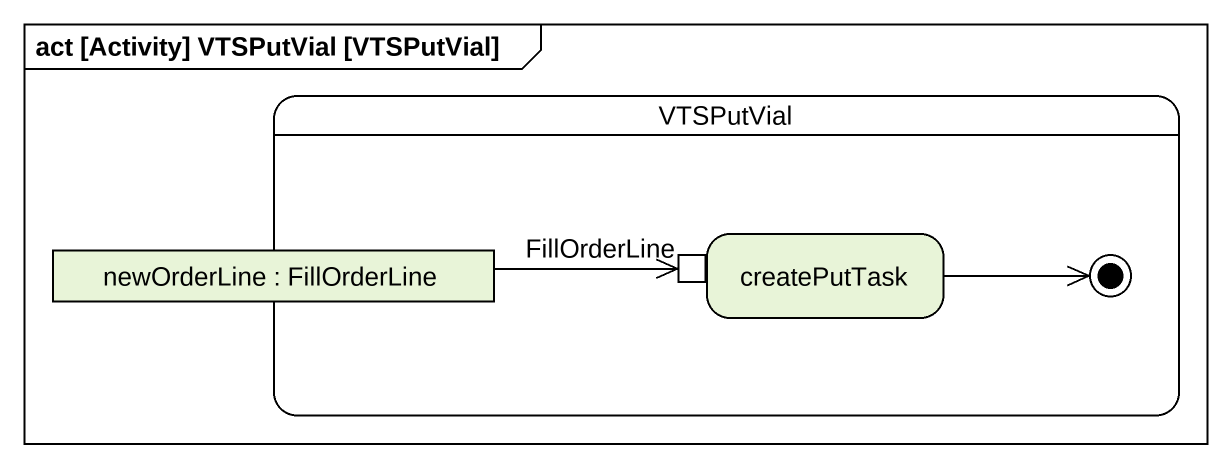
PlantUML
@startuml
mainframe act [Activity] VTSPutVial [VTSPutVial]
hide empty description
state VTSPutVial {
  state createPutTask {
    state FillOrderLine <<inputPin>>
  }
  state "newOrderLine : FillOrderLine" as newOrderLine <<object>>
  createPutTask -right-> [*]
}
newOrderLine -right-> FillOrderLine
@enduml
